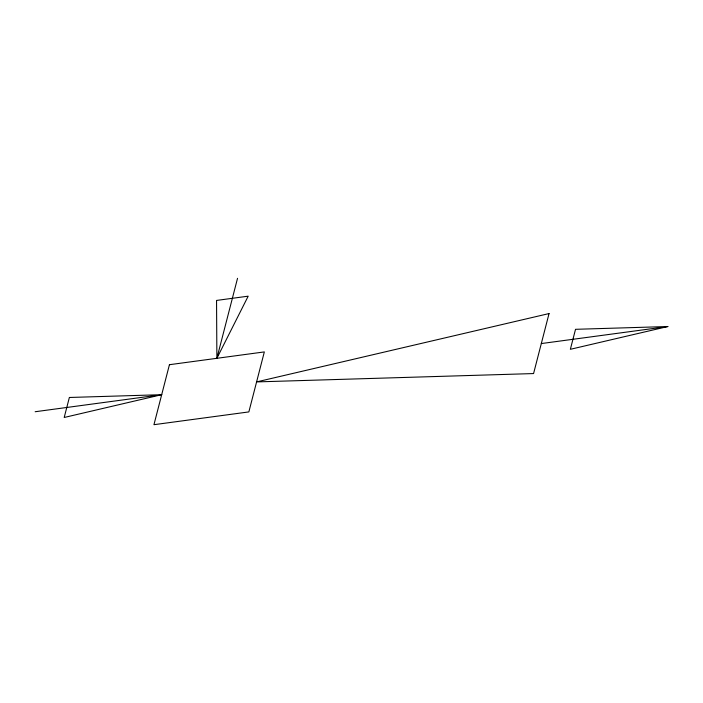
<?xml version="1.0" encoding="UTF-8"?>
<svg xmlns="http://www.w3.org/2000/svg" width="703" height="703" viewBox="0 0 703 703"><rect width="100%" height="100%" fill="white"/><g stroke="black" fill="none" stroke-linecap="round" stroke-linejoin="round"><path stroke-width="1.05" d="M216.884 358.302L248.185 296.174L216.55 300.436L216.884 358.302L237.535 278.309M161.69 394.691L64.201 417.477L69.369 397.476L161.69 394.691L35.15 411.738M667.85 326.526L570.361 349.303L575.529 329.312L667.85 326.526L541.31 343.565M169.432 364.699L153.948 424.691L248.853 411.914L264.337 351.913L169.432 364.699M549.052 313.564L533.568 373.565L256.595 381.914L549.052 313.564"/></g></svg>
